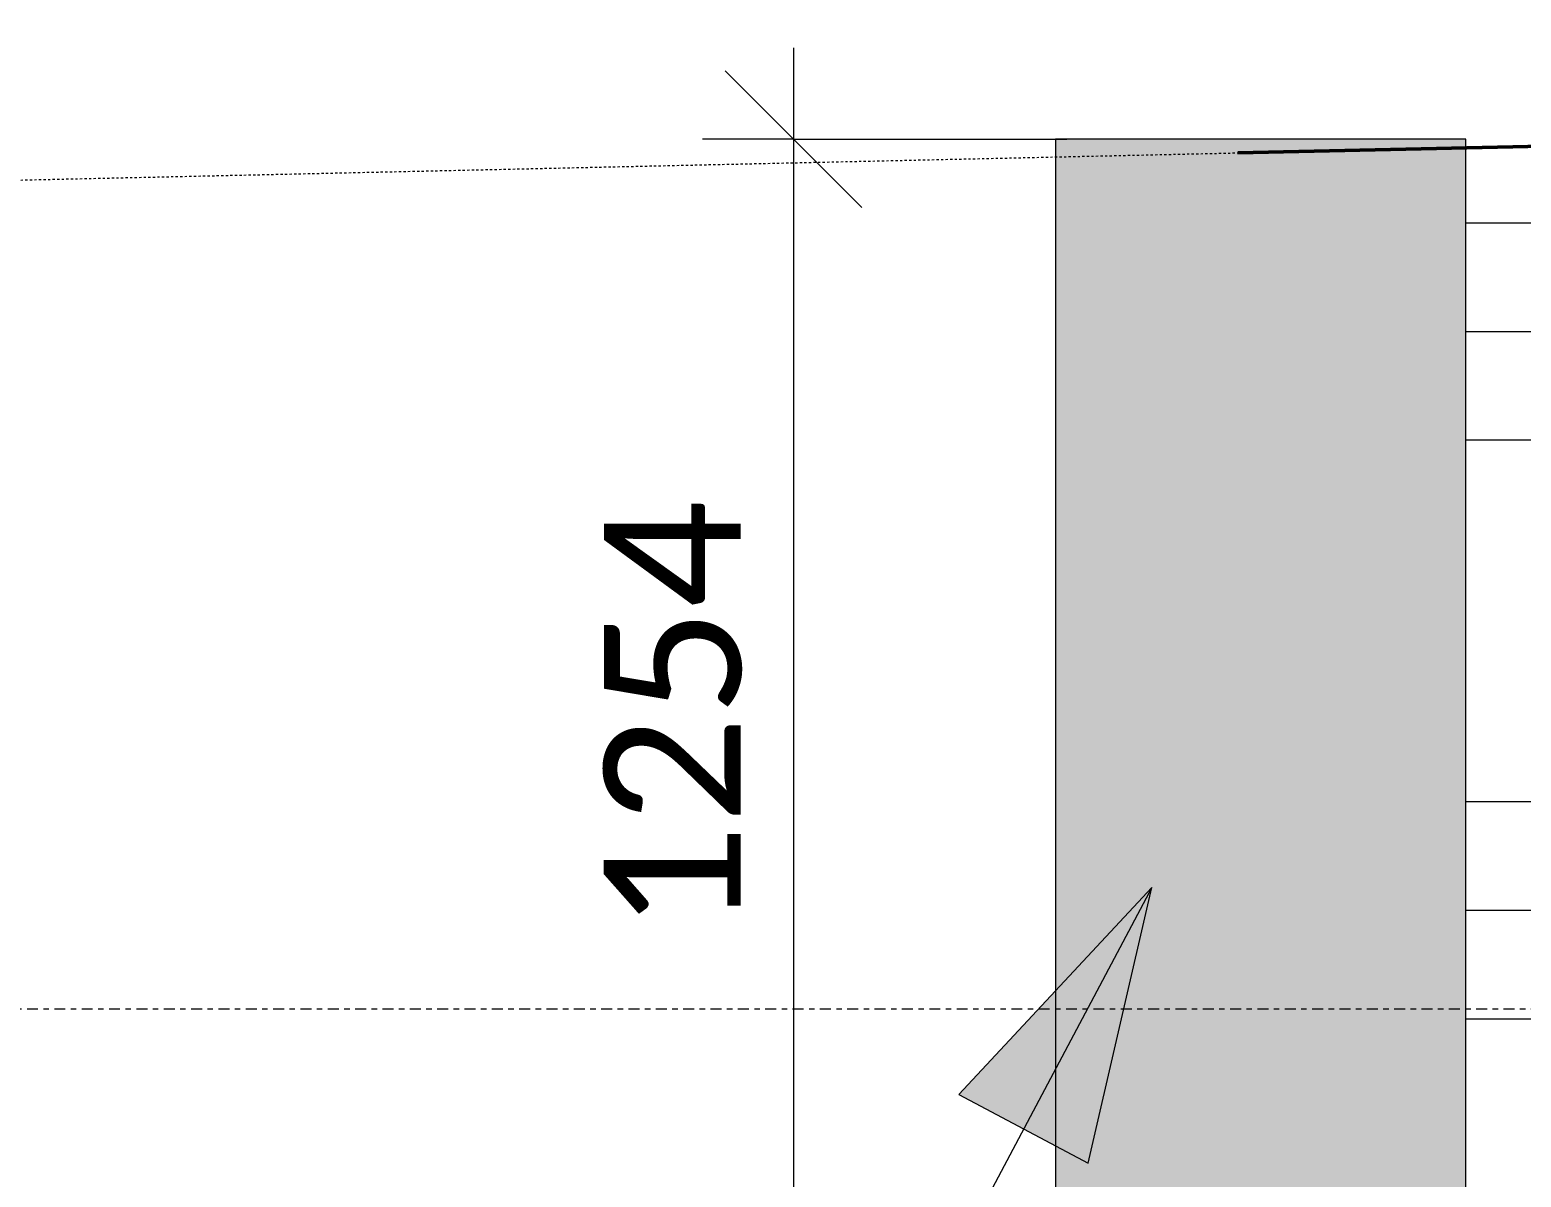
# Model space of a CAD drawing. Header units: millimetres. Extents: x 21069 to 43727, y 26435 to 40228.
# Drawn here: x 39755 to 41391, y 28705 to 29964 of the extents above; entities that cross this region are included whole.
import ezdxf

# ---------------------------------------------------------------- set-up
doc = ezdxf.new("R2010")
doc.units = ezdxf.units.MM
doc.linetypes.add('Centre', pattern=[30, 12, -6, 6, -6])
doc.linetypes.add('Dash 2_5mm', pattern=[5, 2.5, -2.5])
for name, color, linetype, lineweight in [('A-ANNO-DIMS', 211, 'Continuous', 9), ('A-ANNO-DIMS-100', 211, 'Continuous', 9), ('A-DETL', 90, 'Continuous', 9), ('A-DETL-GENF', 92, 'Continuous', 9), ('A-DETL-THIN', 151, 'Continuous', 9), ('A-DETL-WIDE', 214, 'Continuous', 50), ('A-FLOR-LEVL', 51, 'Continuous', 9), ('G-ANNO-TEXT', 231, 'Continuous', 9)]:
    doc.layers.add(name, color=color, linetype=linetype, lineweight=lineweight)
doc.styles.add('Calibri', font='calibri.ttf', dxfattribs={"height": 150})
doc.dimstyles.new('1_5mm_Calibrii', dxfattribs={"dimscale": 304.8, "dimtxt": 176.602264, "dimasz": 0.492126, "dimexe": 0.328084, "dimexo": 0.0625, "dimgap": 0, "dimtad": 1, "dimdec": 0, "dimzin": 0, "dimdsep": 46, "dimtxsty": 'Calibri', "dimblk1": 'OBLIQUE', "dimblk2": 'OBLIQUE', "dimsah": 1, "dimcen": 0.09, "dimdle": 0.328084, "dimazin": 0, "dimtfac": 1, "dimtdec": 4, "dimtix": 1, "dimtmove": 0, "dimatfit": 3, "dimfxl": 0.984252, "dimfxlon": 1, "dimtvp": 1, "dimtolj": 1, "dimtzin": 0, "dimarcsym": 2})

# ---------------------------------------------------------------- blocks, each defined once
blk = doc.blocks.new('DIMBLOCK13-SECTION B-B')
at = {"layer": 'A-ANNO-DIMS-100'}
for p, q in [((40592.9, 29944.1), (40592.9, 28490)), ((40592.9, 29844.1), (40517.9, 29919.1)), ((40592.9, 29844.1), (40492.9, 29844.1)), ((40592.9, 29844.1), (40667.9, 29769.1)), ((40592.9, 29844.1), (40892.9, 29844.1)), ((40592.9, 28590), (40517.9, 28665)), ((40592.9, 28590), (40492.9, 28590)), ((40592.9, 28590), (40667.9, 28515)), ((40592.9, 28590), (40892.9, 28590))]:
    blk.add_line(p, q, dxfattribs=at)
at = {"layer": 'A-ANNO-DIMS-100', "color": 0, "insert": (40385, 28973.9), "char_height": 150, "width": 583.656, "attachment_point": 1, "rotation": 90, "line_spacing_factor": 1.158048, "style": 'Calibri'}
blk.add_mtext('1254', dxfattribs=at)
blk = doc.blocks.new('_Oblique')
at = {"color": 0, "linetype": 'ByBlock', "lineweight": -2}
blk.add_line((-0.5, -0.5), (0.5, 0.5), dxfattribs=at)

msp = doc.modelspace()

# ---------------------------------------------------------------- hatches: boundary and pattern name
at = {"layer": 'A-DETL-GENF'}
h = msp.add_hatch(dxfattribs=at)
h.set_pattern_fill('FP_10', color=8, style=0, pattern_type=2)
h.set_pattern_definition([(0, (33535.3, 19353.85), (317.5, 317.5), [317.5, -317.5]), (0, (33535.3, 19472.9), (317.5, 317.5), [317.5, -317.5]), (0, (33535.3, 19591.97), (317.5, 317.5), [317.5, -317.5]), (90, (33575, 19631.66), (-317.5, 317.5), [317.5, -317.5]), (90, (33694.06, 19631.66), (-317.5, 317.5), [317.5, -317.5]), (90, (33813.12, 19631.66), (-317.5, 317.5), [317.5, -317.5])])
h.paths.add_polyline_path([(39464.4, 27596.5), (40369.7, 27856.1), (41642.8, 27654.4), (41885.7, 29187.8), (41885.7, 29847), (41330.4, 29834.6), (41330.4, 27930), (40880.4, 27930), (40880.4, 28590), (39580.4, 28590), (39580.4, 28390), (39130.4, 28390), (39130.4, 28590), (30550.4, 28590), (30550.4, 28368.2), (30265.2, 28308.5), (29622.4, 29421.8), (26655.4, 29421.8), (26655.4, 30135.5), (26104.3, 30135.5), (25300.5, 30428), (25481, 28710.2), (26455.4, 28555.9), (26804.4, 28428.9), (30217.7, 27999.5), (30661.9, 28046.1), (31891.3, 27598.7), (34910.6, 27914.9), (38666.4, 27652.3)])
msp.add_hatch(color=31, dxfattribs=at).paths.add_polyline_path([(40880.4, 29844.1), (40880.4, 27930), (41330.4, 27930), (41330.4, 29844.1)])
at = {"layer": 'G-ANNO-TEXT'}
msp.add_hatch(color=7, dxfattribs=at).paths.add_polyline_path([(40985.9, 29023.2), (40774.3, 28795.9), (40916.3, 28720.5)])

# ---------------------------------------------------------------- linework, layer by layer
at = {"layer": 'A-DETL', "linetype": 'Dash 2_5mm'}
msp.add_line((37985.4, 29760), (41080.4, 29829), dxfattribs=at)
at = {"layer": 'A-DETL-THIN'}
for p, q in [((40880.4, 29844.1), (40880.4, 27930)), ((41330.4, 29844.1), (40880.4, 29844.1)), ((41330.4, 27930), (41330.4, 29844.1))]:
    msp.add_line(p, q, dxfattribs=at)
at = {"layer": 'A-DETL-WIDE'}
msp.add_line((41080.4, 29829), (41885.7, 29847), dxfattribs=at)
at = {"layer": 'A-FLOR-LEVL', "linetype": 'Centre'}
msp.add_line((22531.9, 28890), (43009, 28890), dxfattribs=at)
at = {"layer": 'G-ANNO-TEXT', "color": 7}
for p, q in [((40985.9, 29023.2), (39978.5, 27124.5)), ((40985.9, 29023.2), (40774.3, 28795.9)), ((40916.3, 28720.5), (40985.9, 29023.2)), ((40774.3, 28795.9), (40916.3, 28720.5))]:
    msp.add_line(p, q, dxfattribs=at)

# ---------------------------------------------------------------- dimensions: what is measured, and where the dimension line sits
at = {"layer": 'A-ANNO-DIMS'}
dim = msp.add_linear_dim(base=(40592.9, 28590), p1=(40892.9, 29844.1), p2=(40892.9, 28590), angle=90, dimstyle='1_5mm_Calibrii', override={"dimpost": '<>', "dimfxl": 1254.127004}, dxfattribs=at)
dim.commit()
dim.dimension.update_dxf_attribs({"geometry": 'DIMBLOCK13-SECTION B-B', "text_midpoint": (40516.1, 29217.1)})

doc.saveas('drawing.dxf')
